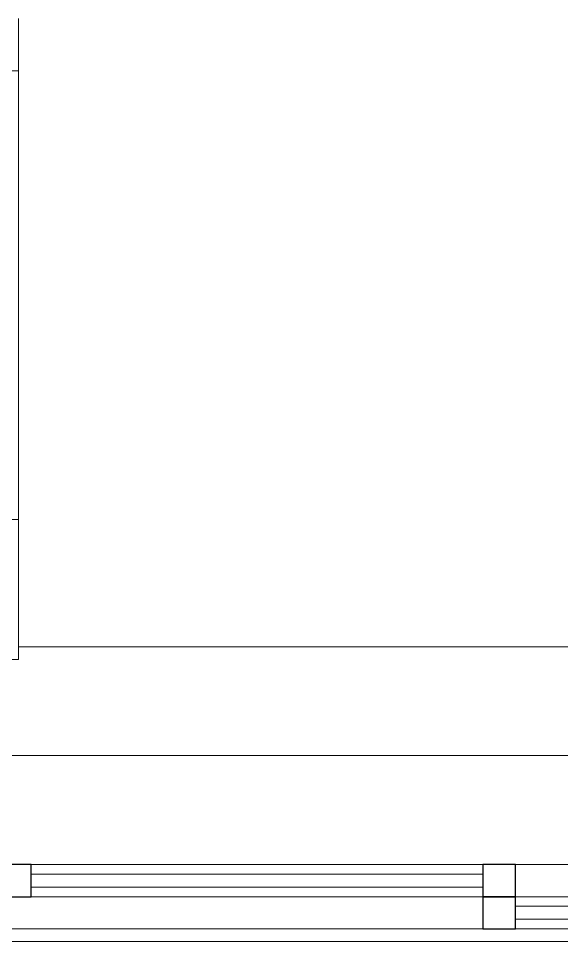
# Model space of a CAD drawing. Header units: millimetres. Extents: x -9358 to 257996, y -67499 to 9117.
# Drawn here: x 36670 to 37518, y -218 to 1222 of the extents above; entities that cross this region are included whole.
import ezdxf

# ---------------------------------------------------------------- set-up
doc = ezdxf.new("R2010")
doc.units = ezdxf.units.MM
doc.header["$LTSCALE"] = 1000
for name, color, linetype, lineweight in [('A-FLR-PAT', 8, 'Continuous', 18), ('A-WAL-LOW-20', 8, 'Continuous', 18), ('A-WAL-LOW-30', 8, 'Continuous', 18), ('A-WAL-PAT-1', 8, 'Continuous', 9), ('A-WIN', 8, 'Continuous', 9), ('A-WIN-1', 8, 'Continuous', 25), ('A-WIN-2', 8, 'Continuous', 18)]:
    doc.layers.add(name, color=color, linetype=linetype, lineweight=lineweight)

# ---------------------------------------------------------------- blocks, each defined once
blk = doc.blocks.new('Walls 165 - Walls 6-1778459-01-Ground Floor Furniture Plan')
at = {"layer": 'A-WAL-PAT-1'}
h = blk.add_hatch(dxfattribs=at)
h.set_pattern_fill('FP_136', color=256, style=0, pattern_type=2)
h.set_pattern_definition([(270, (36170, 439.6), (900, 6e-14), [700, -700]), (270, (36620, 1139.6), (1800, 1e-13), [700, -700]), (180, (36620, 1139.6), (-9e-14, -700), [])])
h.paths.add_polyline_path([(36620, 370), (36670, 370), (36670, 1370), (36620, 1370), (36620, 725.9)], flags=0)
at = {"layer": 'A-WAL-LOW-20'}
for p, q in [((36620, 370), (36620, 1370)), ((36670, 1370), (36670, 370)), ((36670, 370), (36620, 370))]:
    blk.add_line(p, q, dxfattribs=at)
blk = doc.blocks.new('Sliding_Window_Double - 3200 x 2700-V54-01-Ground Floor Furniture Plan')
at = {"layer": 'A-WIN'}
for p, q in [((153.7, 180.6), (858.2, 180.6)), ((1663.7, 180.6), (909.1, 180.6)), ((858.2, 130.6), (153.7, 130.6)), ((909.1, 130.6), (1613.7, 130.6)), ((858.2, 80.6), (-650.9, 80.6)), ((1613.7, 80.6), (909.1, 80.6)), ((-1436.3, -89.4), (1643.7, -89.4))]:
    blk.add_line(p, q, dxfattribs=at)
at = {"layer": 'A-WIN-1'}
for p, q in [((909.1, 180.6), (858.2, 180.6)), ((858.2, 180.6), (858.2, 130.6)), ((909.1, 130.6), (909.1, 180.6)), ((858.2, 130.6), (909.1, 130.6)), ((909.1, 130.6), (858.2, 130.6)), ((858.2, 130.6), (858.2, 80.6)), ((909.1, 80.6), (909.1, 130.6)), ((1663.7, 130.6), (1613.7, 130.6)), ((1613.7, 130.6), (1613.7, 80.6)), ((858.2, 80.6), (909.1, 80.6)), ((1613.7, 80.6), (1663.7, 80.6))]:
    blk.add_line(p, q, dxfattribs=at)
at = {"layer": 'A-WIN-2'}
for p, q in [((858.2, 165.6), (153.7, 165.6)), ((858.2, 145.6), (858.2, 165.6)), ((153.7, 145.6), (858.2, 145.6)), ((1613.7, 115.6), (909.1, 115.6)), ((909.1, 115.6), (909.1, 95.6)), ((1613.7, 95.6), (1613.7, 115.6)), ((909.1, 95.6), (1613.7, 95.6))]:
    blk.add_line(p, q, dxfattribs=at)
blk = doc.blocks.new('G')
at = {"layer": 'A-FLR-PAT'}
blk.add_line((39789.2, 390), (36670, 390), dxfattribs=at)
at = {"layer": 'A-WAL-LOW-30'}
blk.add_line((39780, -70), (36600, -70), dxfattribs=at)
at = {"layer": 'A-WAL-LOW-20'}
blk.add_blockref('Walls 165 - Walls 6-1778459-01-Ground Floor Furniture Plan', (0, 0), dxfattribs=at)
at = {"layer": 'A-WIN', "rotation": 180}
blk.add_blockref('Sliding_Window_Double - 3200 x 2700-V54-01-Ground Floor Furniture Plan', (38303.7, 130.6), dxfattribs=at)

msp = doc.modelspace()

# ---------------------------------------------------------------- block references
msp.add_blockref('G', (0, -148.1))

doc.saveas('drawing.dxf')
